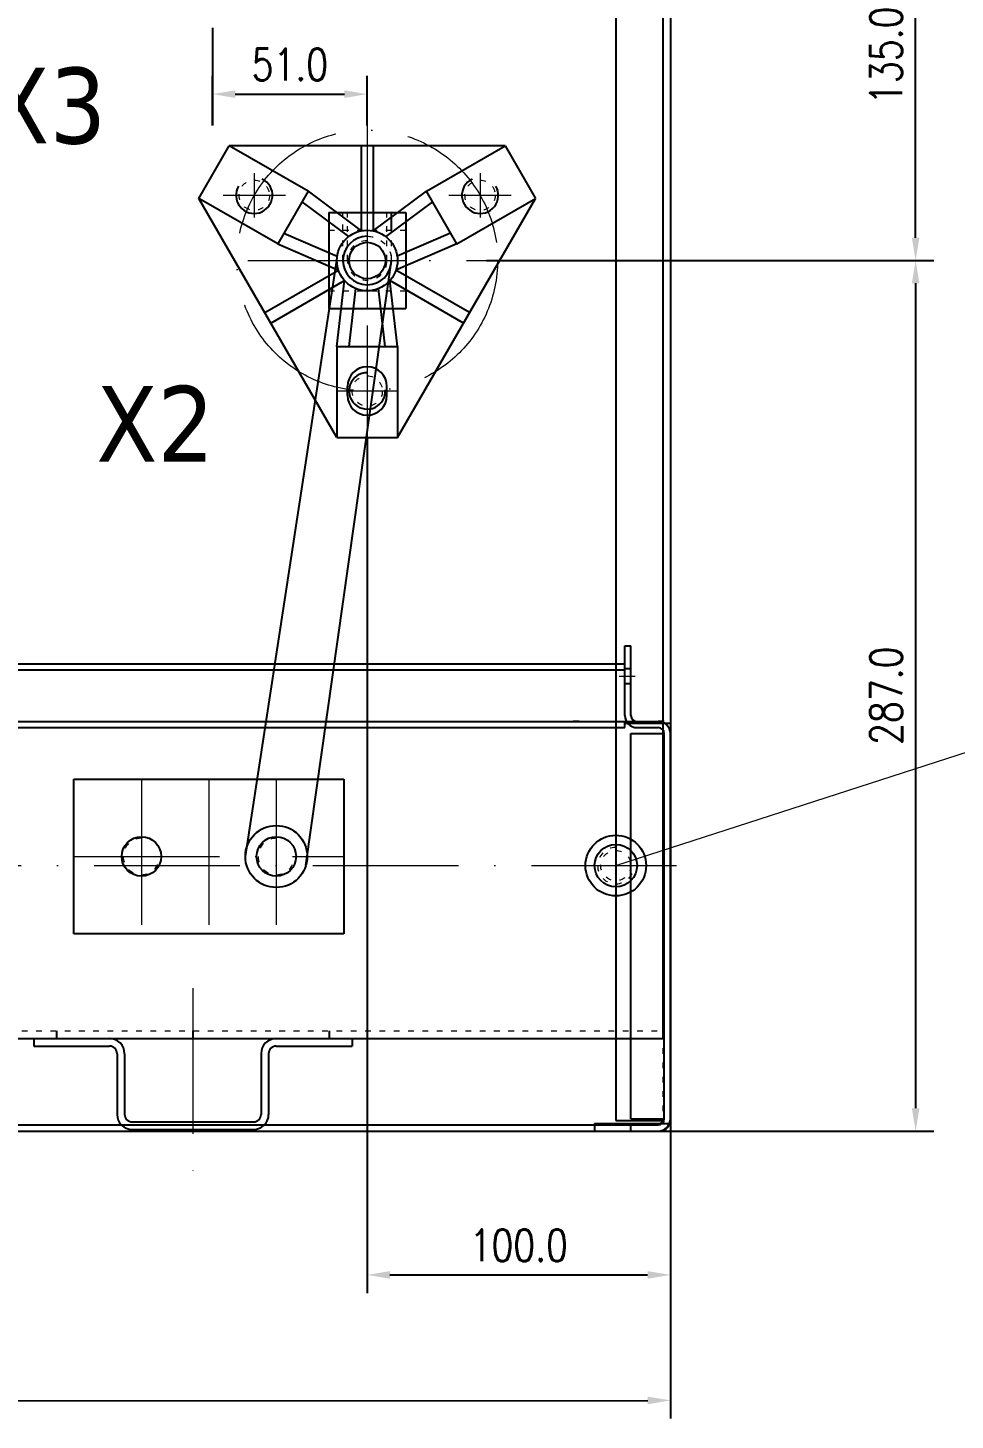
# Model space of a CAD drawing. Header units: millimetres. Extents: x 13152 to 84873, y -6229 to 22177.
# Drawn here: x 30447.5 to 30753.4, y 10727.3 to 11186.4 of the extents above; entities that cross this region are included whole.
import ezdxf

# ---------------------------------------------------------------- set-up
doc = ezdxf.new("R2010")
doc.units = ezdxf.units.MM
doc.header["$LTSCALE"] = 4
doc.linetypes.add('ACAD_ISO03W100', pattern=[1.18, 0.47, -0.71])
doc.linetypes.add('ACAD_ISO10W100', pattern=[18, 12, -3, 0, -3])
doc.layers.add('标注、文本', color=3, linetype='Continuous', lineweight=25)
doc.layers.add('铁心', color=3, linetype='Continuous', lineweight=0)
doc.styles.add('Tahoma$001', font='tahoma.ttf', dxfattribs={"height": 2.159784})
doc.styles.add('TH_GBDIM', font='romans.shx', dxfattribs={"width": 0.8, "bigfont": 'gbcbig.shx'})
doc.dimstyles.new('TH_GBDIM1', dxfattribs={"dimscale": 3, "dimtxt": 3.5, "dimasz": 2.5, "dimexe": 2, "dimexo": 0, "dimgap": 1.5, "dimtad": 1, "dimdec": 1, "dimzin": 0, "dimdsep": 46, "dimtxsty": 'TH_GBDIM', "dimcen": 2.5, "dimclrd": 3, "dimclre": 256, "dimclrt": 2, "dimadec": 0, "dimazin": 0, "dimtfac": 0.714286, "dimtdec": 1, "dimtmove": 0, "dimatfit": 3, "dimfxl": 1, "dimtzin": 0, "dimlwd": -1, "dimlwe": -1, "dimarcsym": 0})

# ---------------------------------------------------------------- blocks, each defined once
blk = doc.blocks.new('*D211')
at = {"layer": 'Defpoints', "color": 0, "transparency": 16777216}
for p in [(29744.44, 10826.17), (30659.44, 10826.67), (30659.49, 10733.85)]:
    blk.add_point(p, dxfattribs=at)
at = {"layer": '标注、文本', "transparency": 16777216}
for p, q in [((29744.44, 10826.17), (29744.49, 10727.35)), ((30659.44, 10826.67), (30659.49, 10727.85))]:
    blk.add_line(p, q, dxfattribs=at)
at = {"layer": '标注、文本', "color": 3, "transparency": 16777216}
blk.add_line((29751.99, 10733.35), (30651.99, 10733.84), dxfattribs=at)
for points in [[(29751.99, 10734.6), (29751.99, 10732.1), (29744.49, 10733.35)], [(30651.99, 10735.09), (30651.99, 10732.59), (30659.49, 10733.85)]]:
    blk.add_solid(points, dxfattribs=at)
at = {"layer": '标注、文本', "color": 2, "transparency": 16777216, "insert": (30201.99, 10743.35), "char_height": 10.5, "attachment_point": 5, "rotation": 0.0313, "style": 'TH_GBDIM'}
blk.add_mtext('915.0', dxfattribs=at)
blk = doc.blocks.new('n123')
at = {"layer": '标注、文本'}
for p, q in [((42775.29, 10967.35), (42800.69, 10967.35)), ((42775.29, 10967.35), (42775.29, 10935.6)), ((42795.99, 10961.47), (42795.99, 10967.35)), ((42800.69, 10967.35), (42800.69, 10935.6)), ((42775.29, 10935.6), (42800.69, 10935.6))]:
    blk.add_line(p, q, dxfattribs=at)
at = {"layer": '标注、文本', "color": 2, "linetype": 'ACAD_ISO03W100', "lineweight": 18}
for p, q in [((42779.99, 10961.47), (42779.99, 10967.35)), ((42781.49, 10951.47), (42781.49, 10967.35)), ((42794.49, 10951.47), (42794.49, 10967.35)), ((42775.29, 10961.47), (42800.69, 10961.47)), ((42779.99, 10951.47), (42779.99, 10961.47)), ((42795.99, 10951.47), (42795.99, 10961.47)), ((42775.29, 10941.47), (42800.69, 10941.47))]:
    blk.add_line(p, q, dxfattribs=at)
at = {"layer": '标注、文本', "color": 1, "linetype": 'ACAD_ISO10W100', "lineweight": 18}
for p, q in [((42787.99, 10967.35), (42787.99, 10935.6)), ((42775.29, 10951.47), (42800.69, 10951.47))]:
    blk.add_line(p, q, dxfattribs=at)
at = {"layer": '标注、文本', "color": 2, "linetype": 'ACAD_ISO03W100', "lineweight": 18}
blk.add_circle((42787.99, 10951.47), 8, dxfattribs=at)
blk.add_arc((42787.99, 10951.47), 6.5, 90, 0, dxfattribs=at)
blk = doc.blocks.new('z123')
at = {"layer": '标注、文本', "color": 1, "linetype": 'ACAD_ISO10W100', "lineweight": 18}
for p, q in [((42445.42, 11148.38), (42445.42, 11039.45)), ((42408.18, 11126.55), (42408.18, 11111.95)), ((42482.66, 11126.55), (42482.66, 11111.95)), ((42397.9, 11119.25), (42418.47, 11119.25)), ((42472.38, 11119.25), (42492.94, 11119.25)), ((42406.05, 11097.75), (42484.8, 11097.75)), ((42435.14, 11054.75), (42455.7, 11054.75))]:
    blk.add_line(p, q, dxfattribs=at)
at = {"layer": '标注、文本'}
for p, q in [((42389.93, 11118.24), (42399.93, 11135.56)), ((42490.91, 11135.56), (42399.93, 11135.56)), ((42425.91, 11120.56), (42399.93, 11135.56)), ((42443.42, 11135.56), (42443.42, 11107.55)), ((42447.42, 11135.56), (42447.42, 11107.55)), ((42464.93, 11120.56), (42490.91, 11135.56)), ((42490.91, 11135.56), (42500.91, 11118.24)), ((42435.42, 11039.45), (42389.93, 11118.24)), ((42415.91, 11103.24), (42389.93, 11118.24)), ((42425.91, 11120.56), (42415.91, 11103.24)), ((42425.91, 11120.56), (42443.42, 11107.55)), ((42447.42, 11107.55), (42464.93, 11120.56)), ((42455.42, 11039.45), (42500.91, 11118.24)), ((42474.93, 11103.24), (42464.93, 11120.56)), ((42474.93, 11103.24), (42500.91, 11118.24)), ((42423.9, 11117.08), (42439.28, 11105.64)), ((42466.94, 11117.08), (42451.56, 11105.64)), ((42417.93, 11106.73), (42435.52, 11099.13)), ((42472.92, 11106.73), (42455.33, 11099.13)), ((42415.91, 11103.24), (42435.94, 11094.59)), ((42474.93, 11103.24), (42454.91, 11094.59)), ((42411.68, 11080.58), (42435.94, 11094.59)), ((42479.17, 11080.58), (42454.91, 11094.59)), ((42413.68, 11077.12), (42437.94, 11091.12)), ((42435.42, 11069.45), (42437.94, 11091.12)), ((42477.17, 11077.12), (42452.91, 11091.12)), ((42455.42, 11069.45), (42452.91, 11091.12)), ((42439.45, 11069.45), (42441.66, 11088.49)), ((42451.39, 11069.45), (42449.18, 11088.49)), ((42435.42, 11069.45), (42455.42, 11069.45)), ((42435.42, 11069.45), (42435.42, 11039.45)), ((42455.42, 11069.45), (42455.42, 11039.45)), ((42438.92, 11053.25), (42438.92, 11056.25)), ((42445.42, 11056.25), (42445.42, 11056.25)), ((42451.92, 11053.25), (42451.92, 11056.25)), ((42435.42, 11039.45), (42455.42, 11039.45))]:
    blk.add_line(p, q, dxfattribs=at)
at = {"layer": '标注、文本', "color": 1, "linetype": 'ACAD_ISO10W100', "lineweight": 18}
blk.add_circle((42445.42, 11097.75), 43, dxfattribs=at)
at = {"layer": '标注、文本', "color": 2, "linetype": 'ACAD_ISO03W100', "lineweight": 18}
for centre in [(42408.18, 11119.25), (42482.66, 11119.25), (42445.42, 11054.75)]:
    blk.add_circle(centre, 5, dxfattribs=at)
at = {"layer": '标注、文本'}
for radius in [10, 6]:
    blk.add_circle((42445.42, 11097.75), radius, dxfattribs=at)
for centre, radius, start, end in [((42408.18, 11119.25), 6, 150, 64.0006), ((42482.66, 11119.25), 6, 115.9994, 30), ((42445.42, 11097.75), 8, 90, 0), ((42445.42, 11056.25), 6.5, 0, 180), ((42445.42, 11054.75), 6, 90, 4.0006), ((42445.42, 11053.25), 6.5, 180, 0)]:
    blk.add_arc(centre, radius, start, end, dxfattribs=at)
blk.add_blockref('n123', (-342.57, 146.28), dxfattribs=at)
blk = doc.blocks.new('*D223')
at = {"layer": 'Defpoints', "color": 0, "transparency": 16777216}
for p in [(30559.44, 11051.37), (30659.44, 11051.37), (30659.44, 10775.23)]:
    blk.add_point(p, dxfattribs=at)
at = {"layer": '标注、文本', "transparency": 16777216}
for p, q in [((30559.44, 11051.37), (30559.44, 10769.23)), ((30659.44, 11051.37), (30659.44, 10769.23))]:
    blk.add_line(p, q, dxfattribs=at)
at = {"layer": '标注、文本', "color": 3, "transparency": 16777216}
blk.add_line((30566.94, 10775.23), (30651.94, 10775.23), dxfattribs=at)
for points in [[(30566.94, 10776.48), (30566.94, 10773.98), (30559.44, 10775.23)], [(30651.94, 10776.48), (30651.94, 10773.98), (30659.44, 10775.23)]]:
    blk.add_solid(points, dxfattribs=at)
at = {"layer": '标注、文本', "color": 2, "transparency": 16777216, "insert": (30609.44, 10784.98), "char_height": 10.5, "attachment_point": 5, "style": 'TH_GBDIM'}
blk.add_mtext('100.0', dxfattribs=at)
blk = doc.blocks.new('*D225')
at = {"layer": 'Defpoints', "color": 0, "transparency": 16777216}
for p in [(30559.44, 11164.51), (30508.44, 11154.16), (30559.44, 11154.16)]:
    blk.add_point(p, dxfattribs=at)
at = {"layer": '标注、文本', "transparency": 16777216}
for p, q in [((30508.44, 11154.16), (30508.44, 11170.51)), ((30559.44, 11154.16), (30559.44, 11170.51))]:
    blk.add_line(p, q, dxfattribs=at)
at = {"layer": '标注、文本', "color": 3, "transparency": 16777216}
blk.add_line((30515.94, 11164.51), (30551.94, 11164.51), dxfattribs=at)
for points in [[(30515.94, 11165.76), (30515.94, 11163.26), (30508.44, 11164.51)], [(30551.94, 11165.76), (30551.94, 11163.26), (30559.44, 11164.51)]]:
    blk.add_solid(points, dxfattribs=at)
at = {"layer": '标注、文本', "color": 2, "transparency": 16777216, "insert": (30533.94, 11174.26), "char_height": 10.5, "attachment_point": 5, "style": 'TH_GBDIM'}
blk.add_mtext('51.0', dxfattribs=at)
blk = doc.blocks.new('*D226')
at = {"layer": 'Defpoints', "color": 0, "transparency": 16777216}
for p in [(30598.81, 11109.67), (30598.81, 10822.67), (30740.33, 10822.67)]:
    blk.add_point(p, dxfattribs=at)
at = {"layer": '标注、文本', "transparency": 16777216}
for p, q in [((30598.81, 11109.67), (30746.33, 11109.67)), ((30598.81, 10822.67), (30746.33, 10822.67))]:
    blk.add_line(p, q, dxfattribs=at)
at = {"layer": '标注、文本', "color": 3, "transparency": 16777216}
blk.add_line((30740.33, 11102.17), (30740.33, 10830.17), dxfattribs=at)
for points in [[(30739.08, 11102.17), (30741.58, 11102.17), (30740.33, 11109.67)], [(30739.08, 10830.17), (30741.58, 10830.17), (30740.33, 10822.67)]]:
    blk.add_solid(points, dxfattribs=at)
at = {"layer": '标注、文本', "color": 2, "transparency": 16777216, "insert": (30730.58, 10966.17), "char_height": 10.5, "attachment_point": 5, "rotation": 90, "style": 'TH_GBDIM'}
blk.add_mtext('287.0', dxfattribs=at)
blk = doc.blocks.new('*D227')
at = {"layer": 'Defpoints', "color": 0, "transparency": 16777216}
for p in [(30547.81, 11244.67), (30740.33, 11244.67), (30598.81, 11109.67)]:
    blk.add_point(p, dxfattribs=at)
at = {"layer": '标注、文本', "transparency": 16777216}
for p, q in [((30547.81, 11244.67), (30746.33, 11244.67)), ((30598.81, 11109.67), (30746.33, 11109.67))]:
    blk.add_line(p, q, dxfattribs=at)
at = {"layer": '标注、文本', "color": 3, "transparency": 16777216}
blk.add_line((30740.33, 11117.17), (30740.33, 11237.17), dxfattribs=at)
for points in [[(30739.08, 11237.17), (30741.58, 11237.17), (30740.33, 11244.67)], [(30739.08, 11117.17), (30741.58, 11117.17), (30740.33, 11109.67)]]:
    blk.add_solid(points, dxfattribs=at)
at = {"layer": '标注、文本', "color": 2, "transparency": 16777216, "insert": (30730.58, 11177.17), "char_height": 10.5, "attachment_point": 5, "rotation": 90, "style": 'TH_GBDIM'}
blk.add_mtext('135.0', dxfattribs=at)

msp = doc.modelspace()

# ---------------------------------------------------------------- linework, layer by layer
at = {"layer": '标注、文本'}
for p, q in [((30641.44, 11604.67), (30641.44, 10826.17)), ((30656.94, 11605.17), (30656.94, 10853.17)), ((30659.44, 11605.17), (30659.44, 10826.17)), ((30508.44, 11186.37), (30508.44, 11154.16)), ((30519.26, 10913.18), (30549.44, 11109.67)), ((30539.22, 10910.17), (30567.44, 11109.67)), ((30644.44, 10982.67), (30646.44, 10982.67)), ((30644.44, 10959.67), (30644.44, 10982.67)), ((30646.44, 10959.67), (30646.44, 10982.67)), ((29759.44, 10976.67), (30644.44, 10976.67)), ((30644.44, 10975.17), (30646.44, 10975.17)), ((29759.44, 10974.67), (30644.44, 10974.67)), ((30644.44, 10970.17), (30646.44, 10970.17)), ((29754.44, 10957.67), (30649.44, 10957.67)), ((29759.44, 10957.67), (30644.44, 10957.67)), ((30629.4, 10957.67), (30627.4, 10957.67)), ((30644.44, 10955.67), (30644.44, 10957.67)), ((30644.44, 10957.16), (30659.44, 10957.16)), ((30648.44, 10957.67), (30655.44, 10957.67)), ((30657.4, 10957.67), (30655.4, 10957.67)), ((29759.44, 10955.67), (30644.44, 10955.67)), ((30646.44, 10826.67), (30646.44, 10953.67)), ((30646.44, 10953.67), (30657.44, 10953.67)), ((30648.44, 10955.67), (30655.44, 10955.67)), ((30657.44, 10826.67), (30657.44, 10953.67)), ((30659.44, 10826.67), (30659.44, 10953.67)), ((30462.72, 10938.68), (30551.72, 10938.68)), ((30462.72, 10887.68), (30462.72, 10938.68)), ((30551.72, 10938.68), (30551.72, 10887.68)), ((30551.72, 10887.68), (30462.72, 10887.68)), ((29746.94, 10853.17), (30656.94, 10853.17)), ((30449.44, 10853.17), (30474.44, 10853.17)), ((30449.44, 10853.17), (30449.44, 10850.67)), ((30456.94, 10855.67), (30456.94, 10853.17)), ((30501.94, 10855.67), (30501.94, 10853.17)), ((30529.44, 10853.17), (30554.44, 10853.17)), ((30546.94, 10855.67), (30546.94, 10853.17)), ((30554.44, 10853.17), (30554.44, 10850.67)), ((30449.44, 10850.67), (30474.44, 10850.67)), ((30476.94, 10848.17), (30476.94, 10828.17)), ((30479.44, 10848.17), (30479.44, 10828.17)), ((30524.44, 10848.17), (30524.44, 10828.17)), ((30526.94, 10848.17), (30526.94, 10828.17)), ((30529.44, 10850.67), (30554.44, 10850.67)), ((29748.44, 10824.67), (30655.44, 10824.67)), ((30481.94, 10825.67), (30521.94, 10825.67)), ((30634.44, 10825.17), (30655.94, 10825.17)), ((30634.44, 10825.17), (30634.44, 10822.67)), ((30634.44, 10825.17), (30659.29, 10825.17)), ((30641.44, 10826.17), (30656.94, 10826.17)), ((30646.44, 10826.67), (30657.44, 10826.67)), ((30646.44, 10822.67), (30646.44, 10824.67)), ((29748.44, 10822.67), (30655.44, 10822.67)), ((29769.44, 10822.67), (30634.44, 10822.67)), ((30481.94, 10823.17), (30521.94, 10823.17)), ((30634.44, 10822.67), (30655.94, 10822.67)), ((30634.44, 10822.67), (30655.94, 10822.67))]:
    msp.add_line(p, q, dxfattribs=at)
at = {"layer": '标注、文本', "color": 2, "linetype": 'ACAD_ISO03W100', "lineweight": 18}
for p, q in [((30656.94, 11605.17), (30656.94, 10826.17)), ((29746.94, 10855.67), (30656.94, 10855.67))]:
    msp.add_line(p, q, dxfattribs=at)
at = {"layer": '标注、文本', "color": 1, "linetype": 'ACAD_ISO10W100', "lineweight": 18}
for p, q in [((30642.53, 10972.67), (30647.86, 10972.67)), ((30484.97, 10938.68), (30484.97, 10887.68)), ((30507.22, 10938.68), (30507.22, 10887.68)), ((30529.47, 10938.68), (30529.47, 10887.68)), ((30641.44, 10890.17), (30641.44, 10930.17)), ((30462.72, 10913.18), (30551.72, 10913.18)), ((29748.44, 10910.17), (30659.44, 10910.17)), ((30621.44, 10910.17), (30661.44, 10910.17)), ((30501.94, 10869.79), (30501.94, 10807.57))]:
    msp.add_line(p, q, dxfattribs=at)
at = {"layer": '标注、文本'}
for centre, radius in [((30529.47, 10913.18), 10.21), ((30641.44, 10910.17), 10), ((30484.97, 10913.18), 6.5), ((30529.47, 10913.18), 6.5), ((30641.44, 10910.17), 7)]:
    msp.add_circle(centre, radius, dxfattribs=at)
at = {"layer": '标注、文本', "color": 2, "linetype": 'ACAD_ISO03W100', "lineweight": 18}
msp.add_circle((30641.44, 10910.17), 5, dxfattribs=at)
at = {"layer": '标注、文本'}
for centre, radius, start, end in [((30648.44, 10959.67), 4, 180, 270), ((30648.44, 10959.67), 2, 180, 270), ((30655.44, 10953.67), 4, 0, 90), ((30655.44, 10953.67), 2, 0, 90), ((30474.44, 10848.17), 5, 0, 90), ((30529.44, 10848.17), 5, 90, 180), ((30474.44, 10848.17), 2.5, 0, 90), ((30529.44, 10848.17), 2.5, 90, 180), ((30481.94, 10828.17), 5, 180, 270), ((30481.94, 10828.17), 2.5, 180, 270), ((30521.94, 10828.17), 5, 270, 0), ((30521.94, 10828.17), 2.5, 270, 0), ((30655.44, 10826.67), 4, 270, 0), ((30655.44, 10826.67), 2, 270, 0), ((30655.94, 10826.17), 3.5, 270, 0), ((30655.94, 10826.17), 1, 270, 0)]:
    msp.add_arc(centre, radius, start, end, dxfattribs=at)
at = {"layer": '标注、文本', "color": 2, "linetype": 'ACAD_ISO03W100', "lineweight": 18}
for centre in [(30484.97, 10913.18), (30529.47, 10913.18), (30641.44, 10910.17)]:
    msp.add_arc(centre, 6, 90, 0, dxfattribs=at)
at = {"layer": '铁心', "lineweight": 13}
msp.add_lwpolyline([(30641.44, 10910.17), (30874.72, 10985.63), (30874.72, 10985.63)], dxfattribs=at)

# ---------------------------------------------------------------- block references
at = {"layer": '标注、文本'}
msp.add_blockref('z123', (-11885.98, 11.91), dxfattribs=at)

# ---------------------------------------------------------------- texts
at = {"layer": '标注、文本', "lineweight": 13, "style": 'Tahoma$001'}
for s, p in [('X3', (30434.42, 11148.25)), ('X2', (30470.07, 11043.33))]:
    msp.add_text(s, height=25, dxfattribs=at).set_placement(p)

# ---------------------------------------------------------------- dimensions: what is measured, and where the dimension line sits
at = {"layer": '标注、文本'}
for base, p2, picture, middle in [((30740.33, 11244.67), (30547.81, 11244.67), '*D227', (30730.58, 11177.17)), ((30740.33, 10822.67), (30598.81, 10822.67), '*D226', (30730.58, 10966.17))]:
    dim = msp.add_linear_dim(base=base, p1=(30598.81, 11109.67), p2=p2, angle=90, dimstyle='TH_GBDIM1', dxfattribs=at)
    dim.commit()
    dim.dimension.update_dxf_attribs({"geometry": picture, "text_midpoint": middle})
for base, p1, p2, picture, middle in [((30559.44, 11164.51), (30508.44, 11154.16), (30559.44, 11154.16), '*D225', (30533.94, 11174.26)), ((30659.44, 10775.23), (30559.44, 11051.37), (30659.44, 11051.37), '*D223', (30609.44, 10784.98))]:
    dim = msp.add_linear_dim(base=base, p1=p1, p2=p2, dimstyle='TH_GBDIM1', dxfattribs=at)
    dim.commit()
    dim.dimension.update_dxf_attribs({"geometry": picture, "text_midpoint": middle})
dim = msp.add_aligned_dim(p1=(29744.44, 10826.17), p2=(30659.44, 10826.67), distance=-92.82, dimstyle='TH_GBDIM1', dxfattribs=at)
dim.commit()
dim.dimension.update_dxf_attribs({"geometry": '*D211', "text_midpoint": (30201.99, 10743.35)})

doc.saveas('drawing.dxf')
